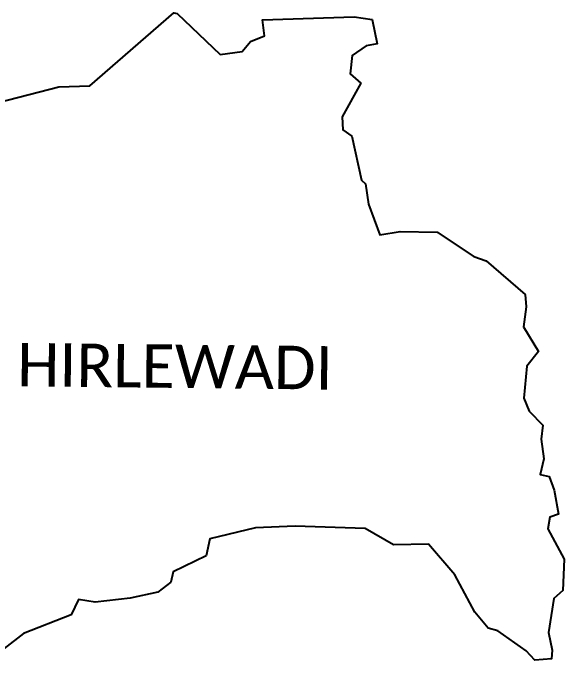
# Model space of a CAD drawing. Header units: metres. Extents: x 333256 to 336477, y 1789489 to 1791930.
# Drawn here: x 334432 to 336477, y 1789526 to 1791930 of the extents above; entities that cross this region are included whole.
import ezdxf

# ---------------------------------------------------------------- set-up
doc = ezdxf.new("R2010")
doc.units = ezdxf.units.M
doc.layers.add('VILLAGE NAME', color=250, linetype='Continuous')

msp = doc.modelspace()

# ---------------------------------------------------------------- linework, layer by layer
at = {"color": 3}
msp.add_lwpolyline([(334337.6, 1791586.7), (334602.2, 1791655.9), (334717.2, 1791659.4), (335029.2, 1791929.8), (335041.9, 1791928.2), (335200.5, 1791775.6), (335282.3, 1791786), (335313.4, 1791824.3), (335365.6, 1791844.9), (335357.5, 1791904.8), (335697.8, 1791914.9), (335765.5, 1791905.1), (335783.2, 1791815.1), (335742.9, 1791807.5), (335690.2, 1791771.7), (335682.9, 1791703), (335723.2, 1791668.6), (335653.1, 1791543.5), (335655.6, 1791495.2), (335688.9, 1791472.2), (335725.1, 1791308.6), (335740.1, 1791295.3), (335751.3, 1791220.1), (335793.6, 1791106.1), (335868.9, 1791117.5), (336006.5, 1791114.9), (336141.9, 1791025.3), (336188.5, 1791009.4), (336333, 1790884.2), (336336.4, 1790838.4), (336326.8, 1790763.5), (336382.3, 1790672.5), (336338.9, 1790617.4), (336327.8, 1790499.4), (336347.2, 1790450.4), (336397.7, 1790398.8), (336391.6, 1790347.2), (336401.5, 1790273.3), (336388.8, 1790215.7), (336421.3, 1790208.3), (336440.2, 1790157.2), (336456.4, 1790068.4), (336423.6, 1790057.2), (336417.1, 1790014), (336477, 1789900.7), (336473, 1789784.4), (336438.5, 1789755), (336419.4, 1789628.9), (336432.8, 1789563.2), (336430.9, 1789530.7), (336369, 1789526.1), (336337, 1789560.9), (336231.4, 1789634.1), (336194.8, 1789644.3), (336146.5, 1789703.7), (336072.1, 1789842.2), (335974.5, 1789956.8), (335844.6, 1789954.7), (335738.5, 1790015.3), (335479.7, 1790023.4), (335331.6, 1790016.9), (335163.1, 1789976.9), (335149.1, 1789913), (335026, 1789853.9), (335018.1, 1789815.2), (334969.9, 1789778.3), (334866.5, 1789756.4), (334736.9, 1789740.9), (334674.8, 1789751.5), (334648.5, 1789694.2), (334470.7, 1789624.5), (334399.6, 1789569.1)], dxfattribs=at)

# ---------------------------------------------------------------- texts
at = {"layer": 'VILLAGE NAME', "insert": (334448.8, 1790704.5), "char_height": 161.109, "attachment_point": 1, "rotation": 359.3742}
msp.add_mtext_dynamic_manual_height_columns('{\\fCalibri|b0|i0|c0|p34;HIRLEWADI}', width=1589.786, gutter_width=805.5, heights=[0], dxfattribs=at)

doc.saveas('drawing.dxf')
